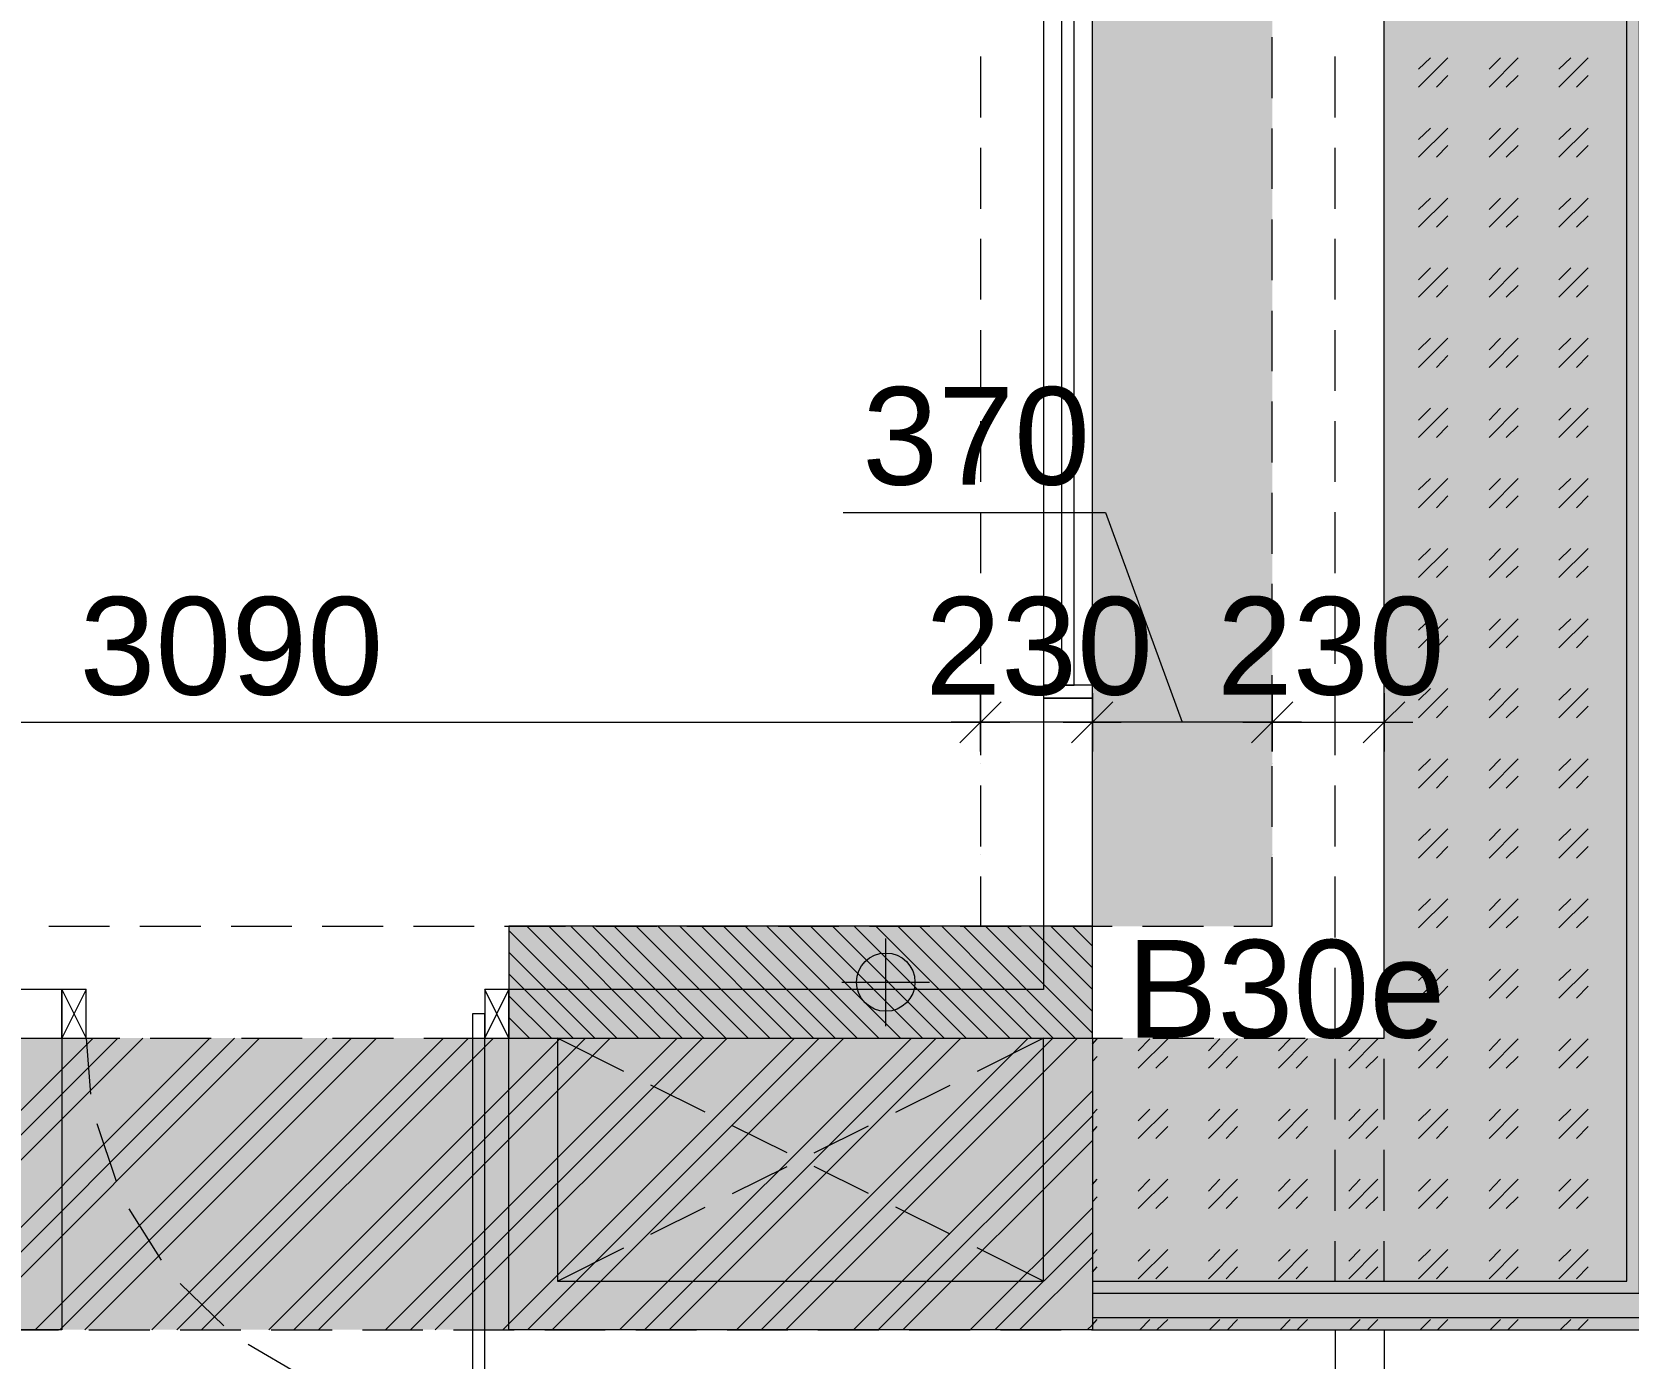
# Model space of a CAD drawing. Header units: millimetres. Extents: x -1303 to 98744, y -1303 to 90097.
# Drawn here: x 25093 to 28376, y 46634 to 49363 of the extents above; entities that cross this region are included whole.
import ezdxf

# ---------------------------------------------------------------- set-up
doc = ezdxf.new("R2010")
doc.units = ezdxf.units.MM
doc.layers.add('PDF_Geometry', color=7, linetype='Continuous')
doc.layers.add('PDF_Text', color=7, linetype='Continuous')
doc.layers.add('PDF_Solid Fills', color=192, linetype='Continuous', true_color=0xc2c0c0c0)
doc.styles.add('PDF ArialMT', font='arial.ttf')

msp = doc.modelspace()

# ---------------------------------------------------------------- linework, layer by layer
at = {"layer": 'PDF_Geometry', "color": 9, "lineweight": 0, "true_color": 0xc0c0c0}
for points in [[(27073.63921, 61907.19337), (28448.87064, 61907.19337), (28448.87064, 61322.40183), (28448.87064, 46717.02259), (27274.21101, 46717.02259)], [(27073.63921, 61857.26272), (28398.93999, 61857.26272), (28398.93999, 61322.40183), (28398.93999, 46766.95324), (27274.21101, 46766.95324)], [(27274.21101, 46692.48082), (28474.25953, 46692.48082), (28474.25953, 61322.40183)], [(27274.21101, 46792.34213), (28373.5511, 46792.34213), (28373.5511, 61322.40183)], [(27773.52581, 49187.36055), (27773.52581, 49312.61075)], [(27874.23631, 49187.36055), (27874.23631, 49312.61075)], [(27773.52581, 48999.48113), (27773.52581, 49124.73545)], [(27874.23631, 48999.48113), (27874.23631, 49124.73545)], [(27773.52581, 48812.45295), (27773.52581, 48937.70315)], [(27874.23631, 48812.45295), (27874.23631, 48937.70315)], [(27773.52581, 48624.57353), (27773.52581, 48749.82373)], [(27874.23631, 48624.57353), (27874.23631, 48749.82373)], [(27773.52581, 48437.54123), (27773.52581, 48561.94844)], [(27874.23631, 48437.54123), (27874.23631, 48561.94844)], [(27773.52581, 48249.66594), (27773.52581, 48374.91614)], [(27874.23631, 48249.66594), (27874.23631, 48374.91614)], [(27773.52581, 48062.63365), (27773.52581, 48187.03672)], [(27874.23631, 48062.63365), (27874.23631, 48187.03672)], [(26024.23185, 47292.50405), (26074.1625, 47392.36535), (26074.1625, 47292.50405), (27274.21101, 47292.50405), (27274.21101, 47992.38858), (27173.50259, 47992.38858), (27173.50259, 47392.36535), (26074.1625, 47392.36535)], [(27773.52581, 47874.75422), (27773.52581, 48000.00854)], [(27874.23631, 47874.75422), (27874.23631, 48000.00854)], [(27773.52581, 47686.87893), (27773.52581, 47812.12912)], [(27874.23631, 47686.87893), (27874.23631, 47812.12912)], [(27773.52581, 47499.84663), (27773.52581, 47625.09682)], [(27874.23631, 47499.84663), (27874.23631, 47625.09682)], [(27773.52581, 47311.9672), (27773.52581, 47437.22153)], [(27874.23631, 47311.9672), (27874.23631, 47437.22153)], [(25204.1716, 47392.36535), (25154.23887, 47292.50405), (25154.23887, 46692.48082), (23469.26426, 46692.48082)], [(25154.23887, 47392.36535), (25204.1716, 47292.50405), (25213.47961, 47177.40693)], [(27274.21101, 47292.50405), (27274.21101, 46692.48082), (26074.1625, 46692.48082), (26074.1625, 47292.50405), (26024.23185, 47392.36535)], [(26310.2804, 47223.95322), (26174.02587, 47292.50405), (26174.02587, 46792.34213), (27173.50259, 46792.34213), (27173.50259, 47292.50405), (27037.24806, 47223.95322)], [(27773.52581, 47124.93491), (27773.52581, 47250.18923)], [(27874.23631, 47124.93491), (27874.23631, 47250.18923)], [(26477.84747, 47140.17072), (26366.13471, 47196.02709)], [(26869.68098, 47140.17072), (26981.39375, 47196.02709)], [(25226.17406, 47116.47194), (25265.94957, 46997.99047)], [(26646.2596, 47056.38821), (26533.70178, 47112.24046)], [(26702.11598, 47056.38821), (26813.82667, 47112.24046)], [(27773.52581, 46937.05962), (27773.52581, 47062.3098)], [(27874.23631, 46937.05962), (27874.23631, 47062.3098)], [(26533.70178, 46972.60158), (26646.2596, 47028.45795)], [(26813.82667, 46972.60158), (26702.11598, 47028.45795)], [(25292.18558, 46941.2911), (25359.04216, 46835.50406)], [(26366.13471, 46888.81907), (26477.84747, 46944.67545)], [(26981.39375, 46888.81907), (26869.68098, 46944.67545)], [(26174.02587, 46792.34213), (26310.2804, 46860.89295)], [(27173.50259, 46792.34213), (27037.24806, 46860.89295)], [(27773.52581, 46792.34213), (27773.52581, 46874.43451)], [(27874.23631, 46792.34213), (27874.23631, 46874.43451)], [(25397.97261, 46787.26352), (25487.68085, 46700.09666)], [(27874.23631, 46692.48082), (27874.23631, 44292.3838), (22633.96819, 44292.3838)], [(27773.52581, 46692.48082), (27773.52581, 44392.2451), (22633.96819, 44392.2451)], [(25537.6115, 46662.86045), (25645.09071, 46599.38823)]]:
    msp.add_lwpolyline(points, dxfattribs=at)
for points in [[(27173.50259, 47992.38858), (27274.21184, 47992.38858), (27274.21184, 51501.97928), (27173.50259, 51501.97928)], [(27210.73879, 48018.62458), (27236.97398, 48018.62458), (27236.97398, 51476.59116), (27210.73879, 51476.59116)], [(27173.50259, 47992.38858), (27274.21184, 47992.38858), (27274.21184, 48018.62376), (27173.50259, 48018.62376)], [(25154.23887, 47292.50405), (25154.23887, 47392.36535), (23404.09779, 47392.36535), (23404.09779, 47292.50405)], [(25154.23887, 47292.50405), (25204.17035, 47292.50405), (25204.17035, 47392.36701), (25154.23887, 47392.36701)], [(26024.23185, 47292.50405), (26074.16333, 47292.50405), (26074.16333, 47392.36701), (26024.23185, 47392.36701)], [(25998.84296, 46522.37445), (26024.23185, 46522.37445), (26024.23185, 47342.43554), (25998.84296, 47342.43554)]]:
    msp.add_lwpolyline(points, close=True, dxfattribs=at)
at = {"layer": 'PDF_Geometry', "color": 157, "lineweight": 0, "true_color": 0x3f5f7f}
for points in [[(27874.23631, 49299.9163), (27874.23631, 49425.17063)], [(27644.04206, 49227.13812), (27644.04206, 49352.38832)], [(27044.01884, 49312.61075), (27044.01884, 49187.36055)], [(27274.21101, 49187.36055), (27274.21101, 49312.61075)], [(27874.23631, 49112.04101), (27874.23631, 49237.2912)], [(27644.04206, 49040.10583), (27644.04206, 49164.5089)], [(27044.01884, 49124.73545), (27044.01884, 48999.48113)], [(27274.21101, 48999.48113), (27274.21101, 49124.73545)], [(27874.23631, 48925.00871), (27874.23631, 49049.41591)], [(27644.04206, 48852.2264), (27644.04206, 48977.48073)], [(27044.01884, 48937.70315), (27044.01884, 48812.45295)], [(27274.21101, 48812.45295), (27274.21101, 48937.70315)], [(27874.23631, 48737.12929), (27874.23631, 48862.38361)], [(27644.04206, 48665.1941), (27644.04206, 48789.60131)], [(27044.01884, 48749.82373), (27044.01884, 48624.57353)], [(27274.21101, 48624.57353), (27274.21101, 48749.82373)], [(27874.23631, 48550.10111), (27874.23631, 48674.50418)], [(27644.04206, 48477.31881), (27644.04206, 48602.569)], [(27044.01884, 48561.94844), (27044.01884, 48437.54123)], [(27274.21101, 48437.54123), (27274.21101, 48561.94844)], [(27874.23631, 48362.22169), (27874.23631, 48487.47189)], [(27644.04206, 48289.43938), (27644.04206, 48414.69371)], [(27044.01884, 48374.91614), (27044.01884, 48249.66594)], [(27274.21101, 48249.66594), (27274.21101, 48374.91614)], [(27874.23631, 48175.18939), (27874.23631, 48299.5966)], [(27644.04206, 48102.40709), (27644.04206, 48227.66142)], [(27044.01884, 48187.03672), (27044.01884, 48062.63365)], [(27274.21101, 48062.63365), (27274.21101, 48187.03672)], [(27874.23631, 47987.3141), (27874.23631, 48112.5643)], [(27644.04206, 47914.5318), (27644.04206, 48039.78199)], [(27044.01884, 48000.00854), (27044.01884, 47874.75422)], [(27274.21101, 47874.75422), (27274.21101, 48000.00854)], [(27874.23631, 47799.43468), (27874.23631, 47924.68487)], [(27644.04206, 47727.4995), (27644.04206, 47851.9067)], [(27044.01884, 47812.12912), (27044.01884, 47686.87893)], [(27274.21101, 47686.87893), (27274.21101, 47812.12912)], [(27874.23631, 47612.40238), (27874.23631, 47737.6567)], [(27565.33817, 47522.69415), (27644.04206, 47522.69415), (27644.04206, 47664.8744)], [(27044.01884, 47625.09682), (27044.01884, 47522.69415)], [(27274.21101, 47522.69415), (27274.21101, 47625.09682)], [(27874.23631, 47424.52708), (27874.23631, 47549.77728)], [(25128.00493, 47522.69415), (25252.41007, 47522.69415)], [(25315.03516, 47522.69415), (25440.28743, 47522.69415)], [(25502.91252, 47522.69415), (25627.31973, 47522.69415)], [(25689.94482, 47522.69415), (25815.19708, 47522.69415)], [(25877.82218, 47522.69415), (26002.22731, 47522.69415)], [(26064.85448, 47522.69415), (26190.10674, 47522.69415)], [(26252.73184, 47522.69415), (26377.9841, 47522.69415)], [(26439.76414, 47522.69415), (26565.01433, 47522.69415)], [(26627.6415, 47522.69415), (26752.89376, 47522.69415)], [(26815.51885, 47522.69415), (26939.92399, 47522.69415)], [(27002.55116, 47522.69415), (27127.80134, 47522.69415)], [(27190.42851, 47522.69415), (27314.83365, 47522.69415)], [(27377.45874, 47522.69415), (27502.711, 47522.69415)], [(27773.52581, 47292.50405), (27874.23631, 47292.50405), (27874.23631, 47361.89786)], [(25149.16234, 47292.50405), (25273.56748, 47292.50405)], [(25336.19257, 47292.50405), (25461.44483, 47292.50405)], [(25524.06993, 47292.50405), (25648.47714, 47292.50405)], [(25711.10223, 47292.50405), (25836.35449, 47292.50405)], [(25898.97959, 47292.50405), (26024.23185, 47292.50405)], [(26086.01189, 47292.50405), (26211.26415, 47292.50405)], [(26273.88924, 47292.50405), (26399.14151, 47292.50405)], [(26461.7666, 47292.50405), (26586.17174, 47292.50405)], [(26648.7989, 47292.50405), (26774.05116, 47292.50405)], [(26836.67626, 47292.50405), (26961.08139, 47292.50405)], [(27023.70856, 47292.50405), (27148.95875, 47292.50405)], [(27211.58592, 47292.50405), (27335.99105, 47292.50405)], [(27398.61615, 47292.50405), (27523.86841, 47292.50405)], [(27586.49558, 47292.50405), (27711.74576, 47292.50405)]]:
    msp.add_lwpolyline(points, dxfattribs=at)
at = {"layer": 'PDF_Geometry', "lineweight": 0}
for points in [[(27945.32436, 49249.98564), (28005.41223, 49310.07351)], [(27945.32436, 49286.37886), (27969.86612, 49310.07351)], [(28090.04185, 49249.98564), (28150.12764, 49310.07351)], [(28090.04185, 49286.37886), (28113.73649, 49310.07351)], [(28233.91222, 49249.98564), (28293.99801, 49310.07351)], [(28233.91222, 49286.37886), (28258.45398, 49310.07351)], [(27981.71552, 49249.98564), (28005.41223, 49273.68442)], [(28125.58588, 49249.98564), (28150.12764, 49273.68442)], [(28270.3013, 49249.98564), (28293.99801, 49273.68442)], [(27945.32436, 49105.26816), (28005.41223, 49165.35602)], [(27945.32436, 49141.66138), (27969.86612, 49165.35602)], [(28090.04185, 49105.26816), (28150.12764, 49165.35602)], [(28090.04185, 49141.66138), (28113.73649, 49165.35602)], [(28233.91222, 49105.26816), (28293.99801, 49165.35602)], [(28233.91222, 49141.66138), (28258.45398, 49165.35602)], [(27981.71552, 49105.26816), (28005.41223, 49129.81405)], [(28125.58588, 49105.26816), (28150.12764, 49129.81405)], [(28270.3013, 49105.26816), (28293.99801, 49129.81405)], [(27945.32436, 48961.3978), (28005.41223, 49021.48565)], [(27945.32436, 48997.79102), (27969.86612, 49021.48565)], [(28090.04185, 48961.3978), (28150.12764, 49021.48565)], [(28090.04185, 48997.79102), (28113.73649, 49021.48565)], [(28233.91222, 48961.3978), (28293.99801, 49021.48565)], [(28233.91222, 48997.79102), (28258.45398, 49021.48565)], [(27981.71552, 48961.3978), (28005.41223, 48985.09657)], [(28125.58588, 48961.3978), (28150.12764, 48985.09657)], [(28270.3013, 48961.3978), (28293.99801, 48985.09657)], [(27945.32436, 48817.52743), (28005.41223, 48877.61529)], [(27945.32436, 48853.07353), (27969.86612, 48877.61529)], [(28090.04185, 48817.52743), (28150.12764, 48877.61529)], [(28090.04185, 48853.07353), (28113.73649, 48877.61529)], [(28233.91222, 48817.52743), (28293.99801, 48877.61529)], [(28233.91222, 48853.07353), (28258.45398, 48877.61529)], [(27981.71552, 48817.52743), (28005.41223, 48841.22621)], [(28125.58588, 48817.52743), (28150.12764, 48841.22621)], [(28270.3013, 48817.52743), (28293.99801, 48841.22621)], [(27945.32436, 48672.81407), (28005.41223, 48732.89781)], [(27945.32436, 48709.20316), (27969.86612, 48732.89781)], [(28090.04185, 48672.81407), (28150.12764, 48732.89781)], [(28090.04185, 48709.20316), (28113.73649, 48732.89781)], [(28233.91222, 48672.81407), (28293.99801, 48732.89781)], [(28233.91222, 48709.20316), (28258.45398, 48732.89781)], [(27981.71552, 48672.81407), (28005.41223, 48697.35584)], [(28125.58588, 48672.81407), (28150.12764, 48697.35584)], [(28270.3013, 48672.81407), (28293.99801, 48697.35584)], [(27945.32436, 48528.94371), (28005.41223, 48589.02744)], [(27945.32436, 48564.48567), (27969.86612, 48589.02744)], [(28090.04185, 48528.94371), (28150.12764, 48589.02744)], [(28090.04185, 48564.48567), (28113.73649, 48589.02744)], [(28233.91222, 48528.94371), (28293.99801, 48589.02744)], [(28233.91222, 48564.48567), (28258.45398, 48589.02744)], [(27981.71552, 48528.94371), (28005.41223, 48552.63835)], [(28125.58588, 48528.94371), (28150.12764, 48552.63835)], [(28270.3013, 48528.94371), (28293.99801, 48552.63835)], [(27945.32436, 48384.22623), (28005.41223, 48444.31408)], [(27945.32436, 48420.61531), (27969.86612, 48444.31408)], [(28090.04185, 48384.22623), (28150.12764, 48444.31408)], [(28090.04185, 48420.61531), (28113.73649, 48444.31408)], [(28233.91222, 48384.22623), (28293.99801, 48444.31408)], [(28233.91222, 48420.61531), (28258.45398, 48444.31408)], [(27981.71552, 48384.22623), (28005.41223, 48408.76799)], [(28125.58588, 48384.22623), (28150.12764, 48408.76799)], [(28270.3013, 48384.22623), (28293.99801, 48408.76799)], [(27945.32436, 48240.35586), (28005.41223, 48300.44372)], [(27945.32436, 48275.89782), (27969.86612, 48300.44372)], [(28090.04185, 48240.35586), (28150.12764, 48300.44372)], [(28090.04185, 48275.89782), (28113.73649, 48300.44372)], [(28233.91222, 48240.35586), (28293.99801, 48300.44372)], [(28233.91222, 48275.89782), (28258.45398, 48300.44372)], [(27981.71552, 48240.35586), (28005.41223, 48264.0505)], [(28125.58588, 48240.35586), (28150.12764, 48264.0505)], [(28270.3013, 48240.35586), (28293.99801, 48264.0505)], [(27945.32436, 48095.63837), (28005.41223, 48155.72623)], [(27945.32436, 48132.02746), (27969.86612, 48155.72623)], [(28090.04185, 48095.63837), (28150.12764, 48155.72623)], [(28090.04185, 48132.02746), (28113.73649, 48155.72623)], [(28233.91222, 48095.63837), (28293.99801, 48155.72623)], [(28233.91222, 48132.02746), (28258.45398, 48155.72623)], [(27981.71552, 48095.63837), (28005.41223, 48120.18013)], [(28125.58588, 48095.63837), (28150.12764, 48120.18013)], [(28270.3013, 48095.63837), (28293.99801, 48120.18013)], [(27945.32436, 47951.76801), (28005.41223, 48011.85587)], [(27945.32436, 47988.15709), (27969.86612, 48011.85587)], [(28090.04185, 47951.76801), (28150.12764, 48011.85587)], [(28090.04185, 47988.15709), (28113.73649, 48011.85587)], [(28233.91222, 47951.76801), (28293.99801, 48011.85587)], [(28233.91222, 47988.15709), (28258.45398, 48011.85587)], [(27981.71552, 47951.76801), (28005.41223, 47975.46265)], [(28125.58588, 47951.76801), (28150.12764, 47975.46265)], [(28270.3013, 47951.76801), (28293.99801, 47975.46265)], [(27044.01884, 47942.45792), (27044.01884, 47942.45792)], [(27044.01884, 47942.45792), (27044.01884, 47942.45792)], [(27274.21101, 47942.45792), (27274.21101, 47942.45792)], [(27274.21101, 47942.45792), (27274.21101, 47942.45792)], [(27644.04206, 47942.45792), (27644.04206, 47942.45792)], [(27644.04206, 47942.45792), (27644.04206, 47942.45792)], [(27874.23631, 47942.45792), (27874.23631, 47942.45792)], [(27044.01884, 47856.98117), (27044.01884, 47856.98117)], [(27044.01884, 47856.98117), (27044.01884, 47856.98117)], [(27274.21101, 47856.98117), (27274.21101, 47856.98117)], [(27274.21101, 47856.98117), (27274.21101, 47856.98117)], [(27644.04206, 47856.98117), (27644.04206, 47856.98117)], [(27644.04206, 47856.98117), (27644.04206, 47856.98117)], [(27874.23631, 47856.98117), (27874.23631, 47856.98117)], [(27945.32436, 47807.05052), (28005.41223, 47867.13838)], [(27945.32436, 47843.44373), (27969.86612, 47867.13838)], [(28090.04185, 47807.05052), (28150.12764, 47867.13838)], [(28090.04185, 47843.44373), (28113.73649, 47867.13838)], [(28233.91222, 47807.05052), (28293.99801, 47867.13838)], [(28233.91222, 47843.44373), (28258.45398, 47867.13838)], [(27981.71552, 47807.05052), (28005.41223, 47831.59229)], [(28125.58588, 47807.05052), (28150.12764, 47831.59229)], [(28270.3013, 47807.05052), (28293.99801, 47831.59229)], [(27044.01884, 47795.2032), (27044.01884, 47795.2032)], [(27044.01884, 47795.2032), (27044.01884, 47795.2032)], [(27274.21101, 47795.2032), (27274.21101, 47795.2032)], [(27274.21101, 47795.2032), (27274.21101, 47795.2032)], [(27644.04206, 47795.2032), (27644.04206, 47795.2032)], [(27644.04206, 47795.2032), (27644.04206, 47795.2032)], [(27874.23631, 47795.2032), (27874.23631, 47795.2032)], [(27044.01884, 47732.5781), (27044.01884, 47732.5781)], [(27044.01884, 47732.5781), (27044.01884, 47732.5781)], [(27274.21101, 47732.5781), (27274.21101, 47732.5781)], [(27274.21101, 47732.5781), (27274.21101, 47732.5781)], [(27644.04206, 47732.5781), (27644.04206, 47732.5781)], [(27644.04206, 47732.5781), (27644.04206, 47732.5781)], [(27874.23631, 47732.5781), (27874.23631, 47732.5781)], [(27945.32436, 47663.18015), (28005.41223, 47723.26801)], [(27945.32436, 47699.57337), (27969.86612, 47723.26801)], [(28090.04185, 47663.18015), (28150.12764, 47723.26801)], [(28090.04185, 47699.57337), (28113.73649, 47723.26801)], [(28233.91222, 47663.18015), (28293.99801, 47723.26801)], [(28233.91222, 47699.57337), (28258.45398, 47723.26801)], [(27981.71552, 47663.18015), (28005.41223, 47686.87893)], [(28125.58588, 47663.18015), (28150.12764, 47686.87893)], [(28270.3013, 47663.18015), (28293.99801, 47686.87893)], [(27044.01884, 47669.953), (27044.01884, 47669.953)], [(27044.01884, 47669.953), (27044.01884, 47669.953)], [(27274.21101, 47669.953), (27274.21101, 47669.953)], [(27274.21101, 47669.953), (27274.21101, 47669.953)], [(27644.04206, 47669.953), (27644.04206, 47669.953)], [(27644.04206, 47669.953), (27644.04206, 47669.953)], [(27874.23631, 47669.953), (27874.23631, 47669.953)], [(27044.01884, 47607.32378), (27044.01884, 47607.32378)], [(27044.01884, 47607.32378), (27044.01884, 47607.32378)], [(27274.21101, 47607.32378), (27274.21101, 47607.32378)], [(27274.21101, 47607.32378), (27274.21101, 47607.32378)], [(27644.04206, 47607.32378), (27644.04206, 47607.32378)], [(27644.04206, 47607.32378), (27644.04206, 47607.32378)], [(27874.23631, 47607.32378), (27874.23631, 47607.32378)], [(27945.32436, 47519.30979), (28005.41223, 47579.39765)], [(27945.32436, 47554.85589), (27969.86612, 47579.39765)], [(28090.04185, 47519.30979), (28150.12764, 47579.39765)], [(28090.04185, 47554.85589), (28113.73649, 47579.39765)], [(28233.91222, 47519.30979), (28293.99801, 47579.39765)], [(28233.91222, 47554.85589), (28258.45398, 47579.39765)], [(27981.71552, 47519.30979), (28005.41223, 47543.00856)], [(28125.58588, 47519.30979), (28150.12764, 47543.00856)], [(28270.3013, 47519.30979), (28293.99801, 47543.00856)], [(26074.1625, 47514.23119), (26295.89378, 47292.50405)], [(26110.55365, 47522.69415), (26340.74582, 47292.50405)], [(26156.25489, 47522.69415), (26385.59994, 47292.50405)], [(26201.10694, 47522.69415), (26430.45405, 47292.50405)], [(26245.96105, 47522.69415), (26475.30817, 47292.50405)], [(26290.81517, 47522.69415), (26520.16229, 47292.50405)], [(26335.66929, 47522.69415), (26565.86145, 47292.50405)], [(26380.5234, 47522.69415), (26610.71557, 47292.50405)], [(26425.37545, 47522.69415), (26655.56969, 47292.50405)], [(26470.22956, 47522.69415), (26700.42173, 47292.50405)], [(26515.08368, 47522.69415), (26745.27585, 47292.50405)], [(26559.9378, 47522.69415), (26790.12996, 47292.50405)], [(26604.79191, 47522.69415), (26834.98408, 47292.50405)], [(26649.64396, 47522.69415), (26879.8382, 47292.50405)], [(26694.49807, 47522.69415), (26924.69024, 47292.50405)], [(26739.35219, 47522.69415), (26969.54436, 47292.50405)], [(26784.20631, 47522.69415), (27014.39847, 47292.50405)], [(26829.06042, 47522.69415), (27059.25259, 47292.50405)], [(26873.91247, 47522.69415), (27104.10671, 47292.50405)], [(26918.76658, 47522.69415), (27148.95875, 47292.50405)], [(26964.46782, 47522.69415), (27193.81287, 47292.50405)], [(27009.31987, 47522.69415), (27238.66698, 47292.50405)], [(27044.01884, 47522.69415), (27044.01884, 47522.69415)], [(27044.01884, 47522.69415), (27044.01884, 47522.69415)], [(27054.17398, 47522.69415), (27274.21101, 47302.65712)], [(27099.0281, 47522.69415), (27274.21101, 47347.5133)], [(27143.88222, 47522.69415), (27274.21101, 47392.36535)], [(27188.73633, 47522.69415), (27274.21101, 47437.22153)], [(27233.58838, 47522.69415), (27274.21101, 47482.07358)], [(27274.21101, 47522.69415), (27274.21101, 47522.69415)], [(27274.21101, 47522.69415), (27274.21101, 47522.69415)], [(27644.04206, 47522.69415), (27644.04206, 47522.69415)], [(27644.04206, 47522.69415), (27644.04206, 47522.69415)], [(27874.23631, 47522.69415), (27874.23631, 47522.69415)], [(26074.1625, 47469.37914), (26251.03966, 47292.50405)], [(26074.1625, 47424.52708), (26206.18554, 47292.50405)], [(27945.32436, 47374.5923), (28005.41223, 47434.68016)], [(27945.32436, 47410.98552), (27969.86612, 47434.68016)], [(28090.04185, 47374.5923), (28150.12764, 47434.68016)], [(28090.04185, 47410.98552), (28113.73649, 47434.68016)], [(28233.91222, 47374.5923), (28293.99801, 47434.68016)], [(28233.91222, 47410.98552), (28258.45398, 47434.68016)], [(26074.1625, 47379.6709), (26161.33143, 47292.50405)], [(27981.71552, 47374.5923), (28005.41223, 47399.1382)], [(28125.58588, 47374.5923), (28150.12764, 47399.1382)], [(28270.3013, 47374.5923), (28293.99801, 47399.1382)], [(26074.1625, 47334.81886), (26116.47731, 47292.50405)], [(24618.53293, 46692.48082), (25218.55822, 47292.50405)], [(24669.3107, 46692.48082), (25269.336, 47292.50405)], [(24720.9356, 46692.48082), (25320.95882, 47292.50405)], [(24858.88231, 46692.48082), (25458.90553, 47292.50405)], [(24909.66008, 46692.48082), (25509.6833, 47292.50405)], [(24961.28291, 46692.48082), (25561.30821, 47292.50405)], [(25099.22962, 46692.48082), (25699.25491, 47292.50405)], [(25150.00739, 46692.48082), (25750.03269, 47292.50405)], [(25201.63229, 46692.48082), (25801.65552, 47292.50405)], [(25339.579, 46692.48082), (25939.60222, 47292.50405)], [(25391.20183, 46692.48082), (25991.22712, 47292.50405)], [(25441.9796, 46692.48082), (26042.0049, 47292.50405)], [(25579.92631, 46692.48082), (26179.94953, 47292.50405)], [(25631.55121, 46692.48082), (26231.57443, 47292.50405)], [(25682.32899, 46692.48082), (26282.35221, 47292.50405)], [(25820.27362, 46692.48082), (26420.29891, 47292.50405)], [(25871.89852, 46692.48082), (26471.92174, 47292.50405)], [(25922.6763, 46692.48082), (26522.69952, 47292.50405)], [(26061.46805, 46692.48082), (26661.49335, 47292.50405)], [(26112.24583, 46692.48082), (26712.27112, 47292.50405)], [(26163.0236, 46692.48082), (26763.0489, 47292.50405)], [(26301.81744, 46692.48082), (26901.84066, 47292.50405)], [(26352.59521, 46692.48082), (26952.61843, 47292.50405)], [(26403.37299, 46692.48082), (27003.39621, 47292.50405)], [(26542.16474, 46692.48082), (27142.19004, 47292.50405)], [(26592.94252, 46692.48082), (27192.96781, 47292.50405)], [(26643.7203, 46692.48082), (27243.74559, 47292.50405)], [(27274.21101, 47279.8096), (27284.36615, 47290.8098)], [(27368.15073, 47230.72194), (27429.08364, 47290.8098)], [(27368.15073, 47266.26803), (27392.69249, 47290.8098)], [(27512.86614, 47230.72194), (27572.95401, 47290.8098)], [(27512.86614, 47266.26803), (27536.56285, 47290.8098)], [(27656.73651, 47230.72194), (27716.82437, 47290.8098)], [(27656.73651, 47266.26803), (27681.28034, 47290.8098)], [(27801.454, 47230.72194), (27861.54186, 47290.8098)], [(27801.454, 47266.26803), (27825.15071, 47290.8098)], [(27945.32436, 47230.72194), (28005.41223, 47290.8098)], [(27945.32436, 47266.26803), (27969.86612, 47290.8098)], [(28090.04185, 47230.72194), (28150.12764, 47290.8098)], [(28090.04185, 47266.26803), (28113.73649, 47290.8098)], [(28233.91222, 47230.72194), (28293.99801, 47290.8098)], [(28233.91222, 47266.26803), (28258.45398, 47290.8098)], [(27274.21101, 47244.2635), (27284.36615, 47254.42071)], [(27404.54188, 47230.72194), (27429.08364, 47254.42071)], [(27549.2573, 47230.72194), (27572.95401, 47254.42071)], [(27693.12766, 47230.72194), (27716.82437, 47254.42071)], [(27836.99803, 47230.72194), (27861.54186, 47254.42071)], [(27981.71552, 47230.72194), (28005.41223, 47254.42071)], [(28125.58588, 47230.72194), (28150.12764, 47254.42071)], [(28270.3013, 47230.72194), (28293.99801, 47254.42071)], [(26782.51413, 46692.48082), (27274.21101, 47184.17565)], [(26833.2919, 46692.48082), (27274.21101, 47132.55487)], [(27274.21101, 47135.93924), (27284.36615, 47146.09231)], [(27368.15073, 47086.00858), (27429.08364, 47146.09231)], [(27368.15073, 47122.39767), (27392.69249, 47146.09231)], [(27512.86614, 47086.00858), (27572.95401, 47146.09231)], [(27512.86614, 47122.39767), (27536.56285, 47146.09231)], [(27656.73651, 47086.00858), (27716.82437, 47146.09231)], [(27656.73651, 47122.39767), (27681.28034, 47146.09231)], [(27801.454, 47086.00858), (27861.54186, 47146.09231)], [(27801.454, 47122.39767), (27825.15071, 47146.09231)], [(27945.32436, 47086.00858), (28005.41223, 47146.09231)], [(27945.32436, 47122.39767), (27969.86612, 47146.09231)], [(28090.04185, 47086.00858), (28150.12764, 47146.09231)], [(28090.04185, 47122.39767), (28113.73649, 47146.09231)], [(28233.91222, 47086.00858), (28293.99801, 47146.09231)], [(28233.91222, 47122.39767), (28258.45398, 47146.09231)], [(26884.06968, 46692.48082), (27274.21101, 47081.7771)], [(27274.21101, 47099.54602), (27284.36615, 47110.55035)], [(27404.54188, 47086.00858), (27429.08364, 47110.55035)], [(27549.2573, 47086.00858), (27572.95401, 47110.55035)], [(27693.12766, 47086.00858), (27716.82437, 47110.55035)], [(27836.99803, 47086.00858), (27861.54186, 47110.55035)], [(27981.71552, 47086.00858), (28005.41223, 47110.55035)], [(28125.58588, 47086.00858), (28150.12764, 47110.55035)], [(28270.3013, 47086.00858), (28293.99801, 47110.55035)], [(27274.21101, 46991.22175), (27284.36615, 47002.22195)], [(27368.15073, 46942.13821), (27429.08364, 47002.22195)], [(27368.15073, 46977.68018), (27392.69249, 47002.22195)], [(27512.86614, 46942.13821), (27572.95401, 47002.22195)], [(27512.86614, 46977.68018), (27536.56285, 47002.22195)], [(27656.73651, 46942.13821), (27716.82437, 47002.22195)], [(27656.73651, 46977.68018), (27681.28034, 47002.22195)], [(27801.454, 46942.13821), (27861.54186, 47002.22195)], [(27801.454, 46977.68018), (27825.15071, 47002.22195)], [(27945.32436, 46942.13821), (28005.41223, 47002.22195)], [(27945.32436, 46977.68018), (27969.86612, 47002.22195)], [(28090.04185, 46942.13821), (28150.12764, 47002.22195)], [(28090.04185, 46977.68018), (28113.73649, 47002.22195)], [(28233.91222, 46942.13821), (28293.99801, 47002.22195)], [(28233.91222, 46977.68018), (28258.45398, 47002.22195)], [(27274.21101, 46955.67565), (27284.36615, 46965.83286)], [(27404.54188, 46942.13821), (27429.08364, 46965.83286)], [(27549.2573, 46942.13821), (27572.95401, 46965.83286)], [(27693.12766, 46942.13821), (27716.82437, 46965.83286)], [(27836.99803, 46942.13821), (27861.54186, 46965.83286)], [(27981.71552, 46942.13821), (28005.41223, 46965.83286)], [(28125.58588, 46942.13821), (28150.12764, 46965.83286)], [(28270.3013, 46942.13821), (28293.99801, 46965.83286)], [(26897.60918, 46692.48082), (27022.86144, 46692.48082), (27274.21101, 46942.98121)], [(27073.63921, 46692.48082), (27274.21101, 46892.20343)], [(27274.21101, 46847.35138), (27284.36615, 46857.50859)], [(27368.15073, 46797.42073), (27429.08364, 46857.50859)], [(27368.15073, 46833.80981), (27392.69249, 46857.50859)], [(27512.86614, 46797.42073), (27572.95401, 46857.50859)], [(27512.86614, 46833.80981), (27536.56285, 46857.50859)], [(27656.73651, 46797.42073), (27716.82437, 46857.50859)], [(27656.73651, 46833.80981), (27681.28034, 46857.50859)], [(27801.454, 46797.42073), (27861.54186, 46857.50859)], [(27801.454, 46833.80981), (27825.15071, 46857.50859)], [(27945.32436, 46797.42073), (28005.41223, 46857.50859)], [(27945.32436, 46833.80981), (27969.86612, 46857.50859)], [(28090.04185, 46797.42073), (28150.12764, 46857.50859)], [(28090.04185, 46833.80981), (28113.73649, 46857.50859)], [(28233.91222, 46797.42073), (28293.99801, 46857.50859)], [(28233.91222, 46833.80981), (28258.45398, 46857.50859)], [(27124.41699, 46692.48082), (27274.21101, 46841.42566)], [(27274.21101, 46810.96229), (27284.36615, 46821.9625)], [(27404.54188, 46797.42073), (27429.08364, 46821.9625)], [(27549.2573, 46797.42073), (27572.95401, 46821.9625)], [(27693.12766, 46797.42073), (27716.82437, 46821.9625)], [(27836.99803, 46797.42073), (27861.54186, 46821.9625)], [(27981.71552, 46797.42073), (28005.41223, 46821.9625)], [(28125.58588, 46797.42073), (28150.12764, 46821.9625)], [(28270.3013, 46797.42073), (28293.99801, 46821.9625)], [(25022.2179, 46692.48082), (25147.46809, 46692.48082)], [(25210.09526, 46692.48082), (25335.34752, 46692.48082)], [(25397.97261, 46692.48082), (25522.37775, 46692.48082)], [(25585.00492, 46692.48082), (25710.2551, 46692.48082)], [(25772.88227, 46692.48082), (25897.28741, 46692.48082)], [(25959.9125, 46692.48082), (26085.16476, 46692.48082)], [(26147.79193, 46692.48082), (26272.19707, 46692.48082)], [(26334.82216, 46692.48082), (26460.07442, 46692.48082)], [(26522.69952, 46692.48082), (26647.95178, 46692.48082)], [(26709.73182, 46692.48082), (26834.98408, 46692.48082)], [(27085.48653, 46692.48082), (27209.89374, 46692.48082)], [(27263.20875, 46692.48082), (27274.21101, 46702.63389), (27284.36615, 46713.63822)], [(27272.51883, 46692.48082), (27397.7711, 46692.48082)], [(27274.21101, 46692.48082), (27274.21101, 46692.48082)], [(27274.21101, 46692.48082), (27274.21101, 46692.48082)], [(27371.53508, 46692.48082), (27392.69249, 46713.63822)], [(27407.07911, 46692.48082), (27429.08364, 46713.63822)], [(27460.39619, 46692.48082), (27584.80133, 46692.48082)], [(27515.40545, 46692.48082), (27536.56285, 46713.63822)], [(27551.7966, 46692.48082), (27572.95401, 46713.63822)], [(27647.42849, 46692.48082), (27772.68075, 46692.48082)], [(27660.12294, 46692.48082), (27681.28034, 46713.63822)], [(27695.66697, 46692.48082), (27716.82437, 46713.63822)], [(27803.9933, 46692.48082), (27825.15071, 46713.63822)], [(27835.30585, 46692.48082), (27959.71098, 46692.48082)], [(27840.38446, 46692.48082), (27861.54186, 46713.63822)], [(27948.70872, 46692.48082), (27969.86612, 46713.63822)], [(27984.25482, 46692.48082), (28005.41223, 46713.63822)], [(28022.33815, 46692.48082), (28147.58834, 46692.48082)], [(28092.57908, 46692.48082), (28113.73649, 46713.63822)], [(28128.97024, 46692.48082), (28150.12764, 46713.63822)], [(28210.21551, 46692.48082), (28335.46777, 46692.48082)], [(28236.44945, 46692.48082), (28258.45398, 46713.63822)], [(28272.8406, 46692.48082), (28293.99801, 46713.63822)]]:
    msp.add_lwpolyline(points, dxfattribs=at)
at = {"layer": 'PDF_Geometry', "color": 122, "lineweight": 0, "true_color": 0x00b88a}
for points in [[(26761.35672, 48374.06901), (27301.29208, 48374.06901), (27458.70401, 47942.45792)], [(27874.23631, 48002.54578), (27874.23631, 47882.37006)], [(27831.07437, 47900.1431), (27916.55112, 47984.77273)], [(23993.96794, 47942.45792), (23973.65559, 47942.45792), (27023.70856, 47942.45792), (27004.24333, 47942.45792)], [(27274.21101, 47942.45792), (27044.01884, 47942.45792)], [(27623.73178, 47942.45792), (27293.67624, 47942.45792), (27313.98652, 47942.45792)], [(27663.50729, 47942.45792), (27853.92395, 47942.45792)], [(27814.14844, 47942.45792), (27933.47704, 47942.45792)]]:
    msp.add_lwpolyline(points, dxfattribs=at)
for points in [[(27044.01884, 47882.37006), (27044.01884, 48002.54578)], [(27274.21101, 48002.54578), (27274.21101, 47882.37006)], [(27644.04206, 47882.37006), (27644.04206, 48002.54578)], [(27086.33366, 47984.77273), (27001.70403, 47900.1431)], [(27231.05115, 47900.1431), (27316.52582, 47984.77273)], [(27686.35688, 47984.77273), (27601.72725, 47900.1431)], [(27104.10671, 47942.45792), (26983.93098, 47942.45792)], [(27214.12522, 47942.45792), (27333.45175, 47942.45792)], [(27704.12993, 47942.45792), (27583.95627, 47942.45792)]]:
    msp.add_lwpolyline(points, close=True, dxfattribs=at)
at = {"layer": 'PDF_Geometry', "color": 5, "lineweight": 0}
msp.add_lwpolyline([(26074.1625, 47292.50405), (27274.21062, 47292.50405), (27274.21062, 47522.69664), (26074.1625, 47522.69664)], close=True, dxfattribs=at)
msp.add_lwpolyline([(26074.1625, 47292.50405), (27274.21062, 47292.50405), (27274.21062, 47522.69664), (26074.1625, 47522.69664)], close=True, dxfattribs=at)
at = {"layer": 'PDF_Geometry', "color": 20, "lineweight": 0, "true_color": 0xff4405}
for points in [[(26848.52358, 47497.30526), (26848.52358, 47317.04581)], [(26758.81742, 47407.60116), (26939.07894, 47407.60116)]]:
    msp.add_lwpolyline(points, dxfattribs=at)
msp.add_circle((26849.27075, 47407.69956), 59.98791, dxfattribs=at)
at = {"layer": 'PDF_Geometry', "color": 7, "lineweight": 0, "true_color": 0xffffff}
msp.add_circle((26849.26773, 47407.7), 59.98489, dxfattribs=at)
at = {"layer": 'PDF_Solid Fills', "color": 254, "lineweight": 0, "true_color": 0x00007f}
for points in [[(27874.32101, 46692.73289), (27874.32101, 61932.75169), (28474.25953, 46692.73289), (28474.25953, 61932.75169)], [(27644.29621, 47522.69415), (27644.29621, 52102.68174), (27274.29573, 47522.69415), (27274.29573, 52102.68174)], [(22634.30704, 47292.67347), (22634.30704, 46692.73289), (27274.29573, 47292.67347), (27274.29573, 46692.73289)], [(27274.29573, 46692.73289), (27274.29573, 47292.67347), (27874.32101, 46692.73289), (27874.32101, 47292.67347)]]:
    msp.add_solid(points, dxfattribs=at)
at = {"layer": 'PDF_Solid Fills', "lineweight": 0}
msp.add_solid([(26074.24721, 47522.69415), (26074.24721, 47292.67347), (27274.29573, 47522.69415), (27274.29573, 47292.67347)], dxfattribs=at)

# ---------------------------------------------------------------- texts
at = {"layer": 'PDF_Text', "char_height": 201.084641, "attachment_point": 4, "style": 'PDF ArialMT'}
for s, insert in [('370', (26800.75817, 48530.48872)), ('3090', (25190.75486, 48098.49021)), ('230', (26930.22729, 48098.49021)), ('230', (27530.24962, 48098.49021))]:
    msp.add_mtext(s, dxfattribs=dict(at, insert=insert))
at = {"layer": 'PDF_Text', "color": 6, "insert": (27344.08812, 47392.7325), "char_height": 201.084641, "attachment_point": 4, "style": 'PDF ArialMT'}
msp.add_mtext('B30e', dxfattribs=at)

doc.saveas('drawing.dxf')
